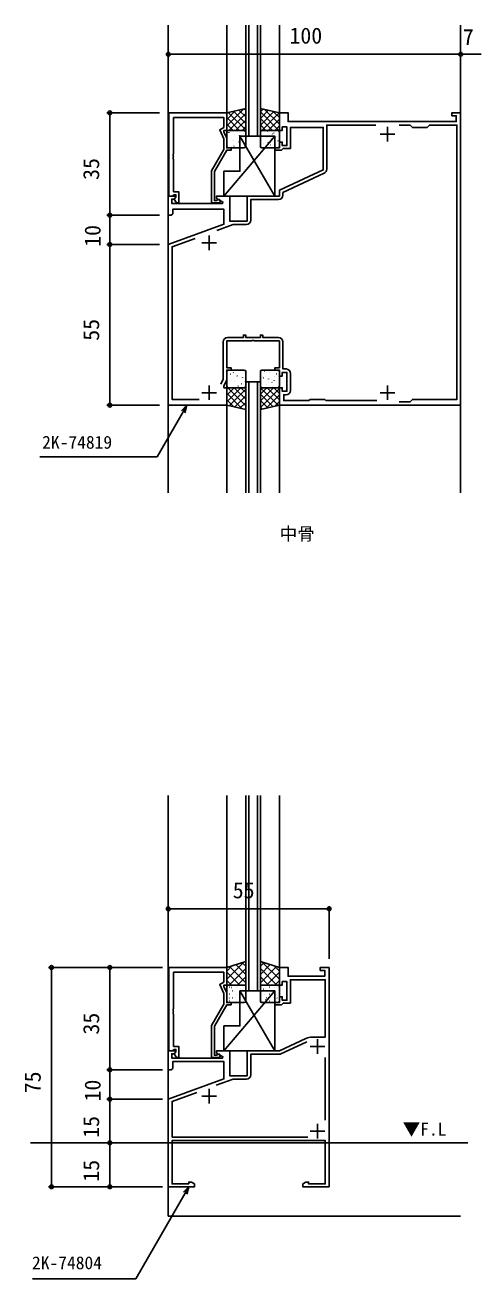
# Model space of a CAD drawing. Units: millimetres, scale not verified. Extents: x -437 to 438, y -681 to 679.
# Drawn here: x -2.7 to 151.5, y -119.7 to 309.1 of the extents above; entities that cross this region are included whole.
import ezdxf
from ezdxf.enums import TextEntityAlignment as Align

# ---------------------------------------------------------------- set-up
doc = ezdxf.new("R2010")
doc.units = ezdxf.units.MM
doc.header["$LTSCALE"] = 4
for name, color, linetype in [('0-1_USER1', 3, 'Continuous'), ('0-2_YKK_11', 7, 'Continuous'), ('0-4_YKK_12', 2, 'Continuous'), ('0-5_YKK_13', 4, 'Continuous'), ('0-7_YKK_D', 6, 'Continuous')]:
    doc.layers.add(name, color=color, linetype=linetype)
doc.styles.add('ＭＳ ゴシック', font='')
doc.styles.get('ＭＳ ゴシック').set_extended_font_data('MS Gothic')

msp = doc.modelspace()

# ---------------------------------------------------------------- linework, layer by layer
at = {"layer": '0-2_YKK_11'}
for p, q in [((118.8, 271.75), (123.8, 271.75)), ((121.3, 274.25), (121.3, 269.25)), ((60.3, 237.05), (60.3, 232.05)), ((57.8, 234.55), (62.8, 234.55)), ((88.1, 184.15), (88.1, 189.95)), ((60.3, 185.85), (60.3, 180.85)), ((121.3, 185.85), (121.3, 180.85)), ((57.8, 183.35), (62.8, 183.35)), ((118.8, 183.35), (123.8, 183.35)), ((84.3, 179.05), (146.3, 179.05)), ((97.3, -37.7), (97.3, -42.7)), ((94.8, -40.2), (99.8, -40.2)), ((100, -65.469), (100, -43.931)), ((60.3, -54.7), (60.3, -59.7)), ((57.8, -57.2), (62.8, -57.2)), ((97.3, -66.7), (97.3, -71.7)), ((94.8, -69.2), (99.8, -69.2))]:
    msp.add_line(p, q, dxfattribs=at)
for points in [[(46.5, 279.05), (46.5, 250.55), (47.83, 250.55), (48.13, 250.85), (48.33, 251.05), (48.9, 251.05), (48.9, 250.124), (48.326, 249.55), (49.077, 248.25), (49.9, 248.25), (49.9, 252.05), (48.13, 252.05), (48.13, 263.092), (48.01, 263.275), (48.01, 263.825), (48.13, 264.008), (48.13, 264.092), (48.01, 264.275), (48.01, 264.825), (48.13, 265.008), (48.13, 277.42), (65.3, 277.42), (65.3, 274.05), (63.88, 273.23), (65.3, 270.184), (65.3, 266.518), (61.1, 259.243), (61.1, 248.25), (63.5, 248.25)], [(63.001, 249.183), (62.752, 249.05), (62.1, 249.05), (62.1, 258.975), (66.3, 266.25), (67.8, 266.25), (67.8, 267.05), (66.3, 267.05), (66.3, 270.405), (65.3, 272.55), (65.3, 273.05), (66.3, 273.05), (66.3, 279.05), (46.5, 279.05)], [(146.3, 179.05), (146.3, 279.05), (143.3, 279.05), (143.3, 278.05), (144.8, 278.05), (144.8, 276.05), (87.3, 276.05), (87.3, 279.05), (84.3, 279.05), (84.3, 273.05), (85.3, 273.05), (85.3, 274.25), (86.9, 274.25), (86.9, 267.85), (85.3, 267.85), (85.3, 269.05), (84.3, 269.05), (84.3, 267.05), (82.8, 267.05), (82.8, 266.25), (85, 266.25), (85.3, 266.55), (85.6, 266.85), (88.1, 266.85), (88.1, 274.05), (99.3, 274.05), (99.3, 259.545), (84.3, 252.55), (84.3, 250.55), (73.3, 250.55), (73.3, 242.05), (67.3, 242.05), (67.3, 250.55), (62.8, 250.55), (62.8, 249.75), (64.965, 248.5), (64.844, 248.05), (47.5, 248.05), (47.5, 249.55), (48.324, 249.55)], [(100.5, 259.736), (100.5, 274.85), (117.331, 274.85)], [(125.269, 274.85), (129, 274.85), (129.8, 274.05), (134.8, 274.05), (135.6, 274.85), (145, 274.85), (145, 181.05), (129.8, 181.05), (129, 180.25), (125.269, 180.25)], [(85.5, 250.85), (85.5, 251.786), (99.634, 258.376)], [(48.324, 249.55), (48.936, 250.162), (48.776, 250.55), (46.3, 250.55), (46.3, 244.05), (47.3, 244.05), (47.8, 244.55), (47.8, 246.05), (65.3, 246.05), (65.3, 240.965), (46.3, 234.05), (46.3, 179.05), (66.3, 179.05), (66.3, 185.05), (65.3, 185.05), (65.3, 185.55), (66.3, 187.695), (66.3, 191.05), (67.8, 191.05), (67.8, 191.85), (66.3, 191.85), (66.3, 201.05), (74.842, 201.05), (75.025, 201.17), (75.575, 201.17), (75.758, 201.05), (84.3, 201.05), (84.3, 191.85), (82.8, 191.85), (82.8, 191.05), (84.3, 191.05), (84.3, 189.05), (85.3, 189.05), (85.3, 190.25), (86.9, 190.25), (86.9, 183.85), (85.3, 183.85), (85.3, 185.05), (84.3, 185.05), (84.3, 179.05)], [(74.5, 242.35), (74.5, 249.35), (84, 249.35)], [(62.954, 238.835), (68.491, 240.85), (73, 240.85)], [(56.901, 181.05), (47.6, 181.05), (47.6, 233.246), (55.512, 236.126)], [(84, 202.25), (78.6, 202.25), (78.6, 203.05), (77.8, 203.05), (77.8, 202.25), (72.8, 202.25), (72.8, 203.05), (72, 203.05), (72, 202.25), (66.6, 202.25)], [(65.1, 200.75), (65.1, 187.961), (64.328, 186.305)], [(86.6, 191.45), (85.5, 191.45), (85.5, 200.75)], [(117.616, 180.65), (100.2, 180.65), (99.8, 181.05), (94.8, 181.05), (94.4, 180.65), (85.8, 180.65), (85.8, 182.65), (86.6, 182.65)], [(101.3, -13.2), (101.3, -88.2), (92.3, -88.2), (92.3, -87.2), (93.391, -86.57), (94.3, -86.57), (94.3, -87.2), (100, -87.2), (100, -72.4), (47.6, -72.4), (47.6, -87.2), (53.3, -87.2), (53.3, -86.57), (54.209, -86.57), (55.3, -87.2), (55.3, -88.2), (46.3, -88.2), (46.3, -58.2), (65.3, -51.284), (65.3, -45.4), (47.8, -45.4), (47.8, -47.7), (47.3, -48.2), (46.3, -48.2), (46.3, -41.7), (48.776, -41.7), (48.936, -42.088), (48.324, -42.7), (47.5, -42.7), (47.5, -44.2), (64.844, -44.2), (64.965, -43.75), (62.8, -42.5), (62.8, -41.7), (67.3, -41.7), (67.3, -50.2), (73.3, -50.2), (73.3, -41.7), (84.3, -41.7), (93.375, -37.468)], [(46.5, -13.2), (46.5, -41.7), (47.83, -41.7), (48.13, -41.4), (48.33, -41.2), (48.9, -41.2), (48.9, -42.126), (48.326, -42.7), (49.077, -44), (49.9, -44), (49.9, -40.2), (48.13, -40.2), (48.13, -29.158), (48.01, -28.975), (48.01, -28.425), (48.13, -28.242), (48.13, -28.158), (48.01, -27.975), (48.01, -27.425), (48.13, -27.242), (48.13, -14.83), (65.3, -14.83), (65.3, -18.2), (63.88, -19.02), (65.3, -22.066), (65.3, -25.732), (61.1, -33.007), (61.1, -44), (63.5, -44)], [(63.001, -43.067), (62.752, -43.2), (62.1, -43.2), (62.1, -33.275), (66.3, -26), (67.8, -26), (67.8, -25.2), (66.3, -25.2), (66.3, -21.844), (65.3, -19.7), (65.3, -19.2), (66.3, -19.2), (66.3, -13.2), (46.5, -13.2)], [(95.488, -37), (100, -37), (100, -17.4), (88.1, -17.4), (88.1, -25.4), (85.6, -25.4), (85.3, -25.7), (85, -26), (82.8, -26), (82.8, -25.2), (84.3, -25.2), (84.3, -23.2), (85.3, -23.2), (85.3, -24.4), (86.9, -24.4), (86.9, -18), (85.3, -18), (85.3, -19.2), (84.3, -19.2), (84.3, -13.2), (87.3, -13.2), (87.3, -16.2), (99.8, -16.2), (99.8, -14.2), (98.3, -14.2), (98.3, -13.2), (101.3, -13.2)], [(93.656, -38.661), (84.566, -42.9), (74.5, -42.9), (74.5, -49.9)], [(73, -51.4), (68.491, -51.4), (62.727, -53.498)], [(56.061, -55.924), (47.6, -59.004), (47.6, -71.2), (94.027, -71.2)]]:
    msp.add_lwpolyline(points, dxfattribs=at)
for centre, radius, start, end in [((99, 259.736), 1.5, 294.99999, 359.99999), ((63.5, 248.85), 0.6, 270.00003, 146.25104), ((84, 250.85), 1.5, 270.00001, 359.99999), ((73, 242.35), 1.5, 270.00001, 359.99999), ((66.6, 200.75), 1.5, 90.00001, 179.99999), ((84, 200.75), 1.5, 0.00001, 89.99999), ((86.6, 189.95), 1.5, 0.00001, 89.99999), ((86.6, 184.15), 1.5, 270.00001, 359.99999), ((95.488, -42), 5, 90.00001, 114.99999), ((63.5, -43.4), 0.6, 270.00003, 146.25104), ((73, -49.9), 1.5, 270.00001, 359.99999)]:
    msp.add_arc(centre, radius, start, end, dxfattribs=at)
at = {"layer": '0-4_YKK_12'}
for p, q in [((46.3, 309.05), (46.3, 149.05)), ((66.3, 309.05), (66.3, 279.05)), ((72.8, 271.05), (72.8, 309.05)), ((73.8, 309.05), (73.8, 271.05)), ((76.8, 271.05), (76.8, 309.05)), ((77.8, 309.05), (77.8, 271.05)), ((84.3, 309.05), (84.3, 279.05)), ((146.3, 309.05), (146.3, 149.05)), ((77.8, 271.05), (72.8, 271.05)), ((72.8, 149.05), (72.8, 187.05)), ((77.8, 187.05), (72.8, 187.05)), ((73.8, 187.05), (73.8, 149.05)), ((76.8, 149.05), (76.8, 187.05)), ((77.8, 187.05), (77.8, 149.05)), ((66.3, 179.05), (66.3, 149.05)), ((84.3, 179.05), (84.3, 149.05)), ((66.3, 45.591), (66.3, -13.2)), ((72.8, -21.2), (72.8, 45.591)), ((73.8, 45.591), (73.8, -21.2)), ((76.8, -21.2), (76.8, 45.591)), ((84.3, 45.591), (84.3, -13.2)), ((78.3, -21.2), (72.3, -21.2)), ((-0.863, -73.2), (46.3, -73.2)), ((148.783, -73.2), (46.3, -73.2)), ((146.283, -98.2), (46.3, -98.2))]:
    msp.add_line(p, q, dxfattribs=at)
for points in [[(46.3, 45.591), (46.3, -73.2), (46.3, -98.2)], [(77.8, 45.591), (77.8, -21.2), (72.8, -21.2)]]:
    msp.add_lwpolyline(points, dxfattribs=at)
at = {"layer": '0-5_YKK_13'}
for p, q in [((66.3, 274.565), (72.131, 280.396)), ((66.3, 276.81), (69.213, 279.722)), ((66.811, 279.168), (72.8, 273.18)), ((67.031, 273.05), (72.8, 278.819)), ((68.636, 279.589), (72.8, 275.425)), ((70.46, 280.01), (72.8, 277.67)), ((72.284, 280.431), (72.8, 279.915)), ((77.8, 279.329), (78.792, 280.321)), ((77.8, 277.084), (80.616, 279.9)), ((77.8, 274.839), (82.44, 279.479)), ((77.8, 279.405), (84.155, 273.05)), ((78.256, 273.05), (84.264, 279.058)), ((79.23, 280.22), (84.3, 275.15)), ((82.148, 279.547), (84.3, 277.395)), ((66.3, 277.434), (70.684, 273.05)), ((66.3, 275.189), (68.439, 273.05)), ((69.276, 273.05), (72.8, 276.574)), ((77.8, 277.16), (81.91, 273.05)), ((77.8, 274.915), (79.665, 273.05)), ((80.501, 273.05), (84.3, 276.849)), ((82.746, 273.05), (84.3, 274.604)), ((82.8, 271.05), (65.3, 250.55)), ((66.3, 267.55), (66.3, 272.55)), ((66.325, 270.314), (66.349, 270.27)), ((66.439, 271.51), (66.447, 271.503)), ((66.758, 272.39), (66.782, 272.347)), ((66.8, 273.05), (71.8, 273.05)), ((67.078, 272.266), (67.166, 272.219)), ((68.949, 271.747), (68.973, 271.704)), ((70.627, 271.354), (70.634, 271.347)), ((70.8, 271.05), (82.8, 250.55)), ((70.839, 271.156), (70.863, 271.112)), ((71.521, 273.05), (72.8, 274.329)), ((72.8, 272.55), (72.8, 267.55)), ((77.8, 267.55), (77.8, 272.55)), ((78.3, 273.05), (83.8, 273.05)), ((79.002, 271.043), (79.009, 271.036)), ((79.736, 270.712), (79.76, 270.668)), ((80.169, 272.789), (80.193, 272.745)), ((81.626, 270.121), (81.65, 270.077)), ((81.86, 271.845), (81.948, 271.799)), ((82.36, 272.146), (82.384, 272.102)), ((83.189, 270.887), (83.197, 270.88)), ((84.25, 271.554), (84.274, 271.51)), ((84.3, 272.55), (84.3, 267.55)), ((66.624, 267.749), (66.631, 267.742)), ((71.8, 267.05), (66.8, 267.05)), ((67.783, 267.646), (67.807, 267.602)), ((68.215, 269.723), (68.239, 269.679)), ((68.644, 269.535), (68.651, 269.528)), ((68.732, 267.697), (68.82, 267.65)), ((69.673, 267.055), (69.675, 267.05)), ((70.407, 269.08), (70.431, 269.036)), ((70.812, 267.593), (70.819, 267.586)), ((72.297, 268.488), (72.321, 268.444)), ((83.8, 267.05), (78.3, 267.05)), ((79.002, 268.687), (79.026, 268.643)), ((79.187, 267.282), (79.194, 267.275)), ((80.335, 268.956), (80.423, 268.909)), ((81.194, 268.044), (81.218, 268)), ((81.206, 269.068), (81.214, 269.061)), ((83.084, 267.453), (83.108, 267.409)), ((83.374, 267.126), (83.381, 267.119)), ((83.818, 269.478), (83.842, 269.434)), ((66.3, 190.55), (66.3, 185.55)), ((72.3, 191.05), (66.8, 191.05)), ((67.625, 189.727), (67.649, 189.683)), ((68.502, 190.222), (68.59, 190.176)), ((69.817, 189.084), (69.841, 189.04)), ((70.045, 189.184), (70.052, 189.178)), ((72.441, 190.517), (72.465, 190.473)), ((72.8, 185.55), (72.8, 190.55)), ((77.8, 190.55), (77.8, 185.55)), ((83.8, 191.05), (78.3, 191.05)), ((78.412, 188.691), (78.436, 188.648)), ((78.42, 188.873), (78.427, 188.866)), ((79.146, 190.716), (79.17, 190.672)), ((80.142, 190.926), (80.149, 190.919)), ((81.036, 190.125), (81.06, 190.081)), ((82.607, 188.717), (82.615, 188.711)), ((83.227, 189.482), (83.251, 189.438)), ((83.284, 189.802), (83.372, 189.755)), ((84.3, 185.55), (84.3, 190.55)), ((66.3, 184.762), (66.588, 185.05)), ((66.3, 182.517), (68.833, 185.05)), ((66.3, 180.272), (71.078, 185.05)), ((66.459, 185.625), (66.483, 185.582)), ((66.637, 185.05), (72.8, 178.887)), ((66.8, 185.05), (72.3, 185.05)), ((67.131, 178.858), (72.8, 184.527)), ((67.193, 187.65), (67.217, 187.606)), ((68.062, 187.365), (68.069, 187.358)), ((68.882, 185.05), (72.8, 181.132)), ((69.083, 187.059), (69.107, 187.015)), ((70.156, 185.653), (70.244, 185.607)), ((70.23, 185.423), (70.237, 185.417)), ((71.127, 185.05), (72.8, 183.377)), ((71.274, 186.416), (71.298, 186.372)), ((71.707, 188.492), (71.731, 188.448)), ((72.25, 187.209), (72.257, 187.203)), ((77.8, 185.037), (77.813, 185.05)), ((77.8, 182.792), (80.058, 185.05)), ((77.8, 180.547), (82.303, 185.05)), ((77.8, 178.301), (84.3, 184.801)), ((77.862, 185.05), (83.944, 178.968)), ((77.98, 186.615), (78.004, 186.571)), ((78.3, 185.05), (83.8, 185.05)), ((78.605, 185.112), (78.612, 185.105)), ((78.908, 188.419), (78.996, 188.372)), ((79.869, 186.024), (79.893, 185.98)), ((80.107, 185.05), (84.3, 180.857)), ((80.604, 188.048), (80.627, 188.005)), ((80.625, 186.898), (80.632, 186.891)), ((81.759, 186.912), (81.847, 186.866)), ((82.061, 185.381), (82.085, 185.337)), ((82.352, 185.05), (84.3, 183.102)), ((82.493, 187.457), (82.517, 187.413)), ((66.3, 183.142), (71.619, 177.822)), ((66.3, 180.897), (68.701, 178.496)), ((68.955, 178.437), (72.8, 182.282)), ((77.8, 182.867), (82.12, 178.547)), ((77.8, 180.622), (80.296, 178.126)), ((79.742, 177.998), (84.3, 182.556)), ((82.66, 178.672), (84.3, 180.311)), ((70.78, 178.016), (72.8, 180.037)), ((72.604, 177.595), (72.8, 177.792)), ((77.8, 178.377), (78.472, 177.705)), ((66.3, -17.252), (72.153, -11.399)), ((66.3, -14.423), (68.067, -12.656)), ((72.8, -15.62), (69.42, -12.24)), ((72.8, -12.792), (71.582, -11.575)), ((77.8, -12.792), (79.018, -11.575)), ((77.8, -15.62), (81.18, -12.24)), ((84.3, -17.252), (78.447, -11.399)), ((84.3, -14.423), (82.533, -12.656)), ((70.723, -19.2), (66.3, -14.777)), ((67.18, -19.2), (72.8, -13.58)), ((72.8, -18.449), (67.257, -12.906)), ((70.009, -19.2), (72.8, -16.409)), ((77.8, -18.449), (83.343, -12.906)), ((83.42, -19.2), (77.8, -13.58)), ((80.591, -19.2), (77.8, -16.409)), ((79.877, -19.2), (84.3, -14.777)), ((82.8, -21.2), (65.3, -41.7)), ((67.894, -19.2), (66.3, -17.606)), ((66.3, -19.7), (66.3, -24.7)), ((72.3, -19.2), (66.8, -19.2)), ((67.168, -19.905), (67.208, -19.905)), ((67.831, -20.075), (67.898, -20.031)), ((68.053, -19.295), (68.061, -19.292)), ((68.308, -21.197), (68.348, -21.197)), ((68.834, -21.291), (68.842, -21.289)), ((69.6, -19.905), (69.64, -19.905)), ((70.74, -21.197), (70.78, -21.197)), ((70.8, -21.2), (82.8, -41.7)), ((71.066, -20.501), (71.074, -20.498)), ((71.674, -20.666), (71.74, -20.622)), ((72.032, -19.905), (72.072, -19.905)), ((72.8, -24.7), (72.8, -19.7)), ((77.8, -24.7), (77.8, -19.7)), ((78.3, -19.2), (83.8, -19.2)), ((78.579, -19.905), (78.539, -19.905)), ((78.938, -20.666), (78.872, -20.622)), ((79.546, -20.501), (79.538, -20.498)), ((79.871, -21.197), (79.831, -21.197)), ((81.011, -19.905), (80.971, -19.905)), ((81.778, -21.291), (81.77, -21.289)), ((82.303, -21.197), (82.263, -21.197)), ((82.559, -19.295), (82.551, -19.292)), ((82.706, -19.2), (84.3, -17.606)), ((82.78, -20.075), (82.714, -20.031)), ((83.443, -19.905), (83.403, -19.905)), ((84.3, -19.7), (84.3, -24.7)), ((66.338, -22.175), (66.346, -22.173)), ((66.8, -25.2), (72.3, -25.2)), ((67.119, -24.172), (67.126, -24.169)), ((67.124, -23.678), (67.191, -23.634)), ((67.168, -22.297), (67.208, -22.297)), ((67.168, -24.689), (67.208, -24.689)), ((68.308, -23.589), (68.348, -23.589)), ((69.351, -23.381), (69.358, -23.378)), ((69.6, -22.297), (69.64, -22.297)), ((69.6, -24.689), (69.64, -24.689)), ((70.74, -23.589), (70.78, -23.589)), ((70.966, -24.269), (71.033, -24.225)), ((71.545, -22.604), (71.553, -22.601)), ((72.032, -22.297), (72.072, -22.297)), ((72.032, -24.689), (72.072, -24.689)), ((72.326, -24.6), (72.334, -24.598)), ((78.286, -24.6), (78.278, -24.598)), ((83.8, -25.2), (78.3, -25.2)), ((78.579, -22.297), (78.539, -22.297)), ((78.579, -24.689), (78.539, -24.689)), ((79.066, -22.604), (79.059, -22.601)), ((79.646, -24.269), (79.579, -24.225)), ((79.871, -23.589), (79.831, -23.589)), ((81.011, -22.297), (80.971, -22.297)), ((81.011, -24.689), (80.971, -24.689)), ((81.261, -23.381), (81.253, -23.378)), ((82.303, -23.589), (82.263, -23.589)), ((83.443, -22.297), (83.403, -22.297)), ((83.443, -24.689), (83.403, -24.689)), ((83.488, -23.678), (83.421, -23.634)), ((83.493, -24.172), (83.486, -24.169)), ((84.274, -22.175), (84.266, -22.173))]:
    msp.add_line(p, q, dxfattribs=at)
for points in [[(72.8, 280.55), (66.3, 279.05), (66.3, 273.05), (72.8, 273.05)], [(77.8, 280.55), (84.3, 279.05), (84.3, 273.05), (77.8, 273.05)], [(70.8, 271.05), (82.8, 271.05), (82.8, 250.55), (65.3, 250.55), (65.3, 259.05), (70.8, 259.05)], [(72.8, 177.55), (66.3, 179.05), (66.3, 185.05), (72.8, 185.05)], [(77.8, 177.55), (84.3, 179.05), (84.3, 185.05), (77.8, 185.05)], [(66.3, -19.2), (72.8, -19.2), (72.8, -11.2), (66.3, -13.2)], [(84.3, -19.2), (77.8, -19.2), (77.8, -11.2), (84.3, -13.2)], [(70.8, -21.2), (82.8, -21.2), (82.8, -41.7), (65.3, -41.7), (65.3, -33.2), (70.8, -33.2)]]:
    msp.add_lwpolyline(points, close=True, dxfattribs=at)
for centre, radius, start, end in [((66.8, 272.55), 0.5, 90, 180), ((71.856, 271.911), 1.14, 34.07499, 92.79491), ((78.3, 272.55), 0.5, 90, 180), ((83.8, 272.55), 0.5, 0, 90), ((66.8, 267.55), 0.5, 180, 270), ((71.856, 268.189), 1.14, 267.20509, 325.92501), ((78.3, 267.55), 0.5, 180, 270), ((83.8, 267.55), 0.5, 270, 0), ((66.8, 190.55), 0.5, 90, 180), ((72.3, 190.55), 0.5, 0, 90), ((78.3, 190.55), 0.5, 90, 180), ((83.8, 190.55), 0.5, 0, 90), ((66.8, 185.55), 0.5, 180, 270), ((72.3, 185.55), 0.5, 270, 0), ((78.3, 185.55), 0.5, 180, 270), ((83.8, 185.55), 0.5, 270, 0), ((66.8, -19.7), 0.5, 90, 180), ((72.3, -19.7), 0.5, 360, 90), ((78.3, -19.7), 0.5, 90, 180), ((83.8, -19.7), 0.5, 0, 90), ((66.8, -24.7), 0.5, 180, 270), ((72.3, -24.7), 0.5, 270, 360), ((78.3, -24.7), 0.5, 180, 270), ((83.8, -24.7), 0.5, 270, 0)]:
    msp.add_arc(centre, radius, start, end, dxfattribs=at)
at = {"layer": '0-7_YKK_D'}
for p, q in [((46.3, 299.05), (146.3, 299.05)), ((146.3, 282.05), (146.3, 300.05)), ((146.3, 299.05), (153.3, 299.05)), ((43.3, 279.05), (25.3, 279.05)), ((26.3, 279.05), (26.3, 244.05)), ((43.3, 244.05), (25.3, 244.05)), ((43.3, 244.05), (25.3, 244.05)), ((26.3, 244.05), (26.3, 234.05)), ((43.3, 234.05), (25.3, 234.05)), ((43.3, 234.05), (25.3, 234.05)), ((26.3, 179.05), (26.3, 234.05)), ((43.3, 179.05), (25.3, 179.05)), ((46.3, -10.2), (46.3, 7.8)), ((46.3, 6.8), (101.3, 6.8)), ((101.3, -10.2), (101.3, 7.8)), ((44.3, -13.2), (5.3, -13.2)), ((6.3, -88.2), (6.3, -13.2)), ((44.3, -13.2), (25.3, -13.2)), ((26.3, -13.2), (26.3, -48.2)), ((44.3, -48.2), (25.3, -48.2)), ((44.3, -48.2), (25.3, -48.2)), ((26.3, -48.2), (26.3, -58.2)), ((44.3, -58.2), (25.3, -58.2)), ((44.3, -58.2), (25.3, -58.2)), ((26.3, -58.2), (26.3, -73.2)), ((45.3, -73.2), (25.3, -73.2)), ((45.3, -73.2), (25.3, -73.2)), ((26.3, -73.2), (26.3, -88.2)), ((44.3, -88.2), (5.3, -88.2)), ((44.3, -88.2), (25.3, -88.2))]:
    msp.add_line(p, q, dxfattribs=at)
for points in [[(52.694, 179.05), (51.419, 176.842), (42.488, 161.372), (2.409, 161.372)], [(50.828, 177.183), (52.694, 179.05), (52.011, 176.5)], [(53.35, -88.2), (52.075, -90.408), (35.163, -119.7), (-0.113, -119.7)], [(51.483, -90.067), (53.35, -88.2), (52.667, -90.75)]]:
    msp.add_lwpolyline(points, dxfattribs=at)
for centre in [(46.3, 299.05), (146.3, 299.05), (146.3, 299.05), (26.3, 279.05), (26.3, 244.05), (26.3, 244.05), (26.3, 234.05), (26.3, 234.05), (26.3, 179.05), (46.3, 6.8), (101.3, 6.8), (6.3, -13.2), (26.3, -13.2), (26.3, -48.2), (26.3, -48.2), (26.3, -58.2), (26.3, -58.2), (26.3, -73.2), (26.3, -73.2), (6.3, -88.2), (26.3, -88.2)]:
    msp.add_circle(centre, 0.637, dxfattribs=at)

# ---------------------------------------------------------------- texts
at = {"layer": '0-1_USER1', "style": 'ＭＳ ゴシック'}
for s, p in [('中骨', (84.402, 131.584)), ('▼F.L', (126.482, -71.995))]:
    msp.add_text(s, height=4.399, dxfattribs=at).set_placement(p, align=Align.BOTTOM_LEFT)
at = {"layer": '0-7_YKK_D', "style": 'ＭＳ ゴシック'}
for s, height, p in [('100', 5.499, (87.735, 301.05)), ('7', 5.499, (147.051, 300.55)), ('2K-74819', 4.399, (3.154, 162.872)), ('55', 5.499, (68.345, 8.8)), ('2K-74804', 4.399, (-0.325, -117.7))]:
    msp.add_text(s, height=height, dxfattribs=at).set_placement(p, align=Align.BOTTOM_LEFT)
for s, p in [('35', (24.3, 256.095)), ('10', (24.8, 233.212)), ('55', (24.3, 201.095)), ('35', (24.3, -36.154)), ('75', (4.3, -56.24)), ('10', (24.8, -59.038)), ('15', (24.3, -71.453)), ('15', (24.3, -86.453))]:
    msp.add_text(s, height=5.499, rotation=90, dxfattribs=at).set_placement(p, align=Align.BOTTOM_LEFT)

doc.saveas('drawing.dxf')
